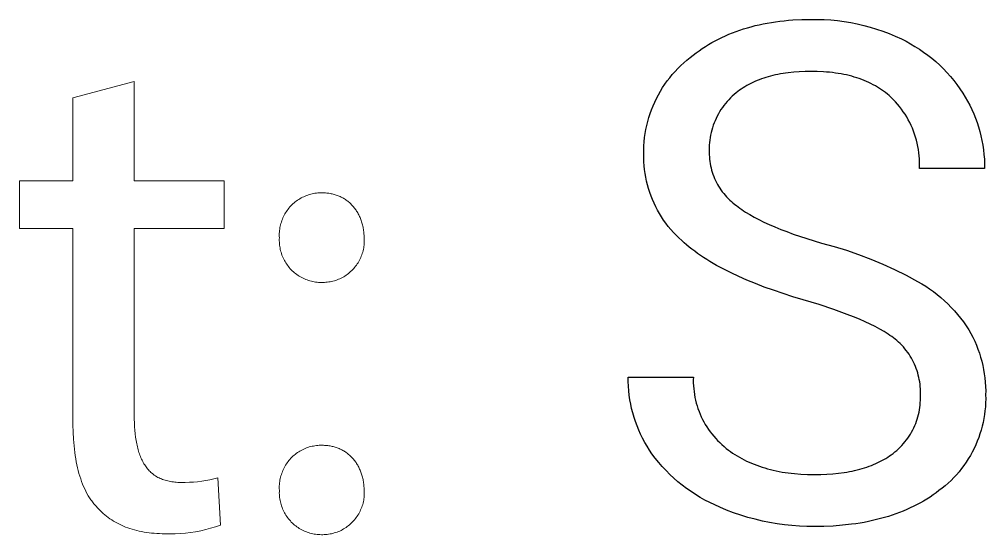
# Model space of a CAD drawing. Header units: millimetres. Extents: x -2542 to 6192, y -257 to 5845.
# Drawn here: x 3230.2 to 3348.5, y 126.8 to 189.9 of the extents above; entities that cross this region are included whole.
import ezdxf

# ---------------------------------------------------------------- set-up
doc = ezdxf.new("R2010")
doc.units = ezdxf.units.MM
doc.header["$MEASUREMENT"] = 0
doc.layers.add('Domyślny', color=7, linetype='Continuous', true_color=0x000000)

msp = doc.modelspace()

# ---------------------------------------------------------------- linework, layer by layer
at = {"layer": 'Domyślny'}
for p, q in [((3321.29, 189.35), (3321.79, 189.44)), ((3321.79, 189.44), (3322.3, 189.53)), ((3322.3, 189.53), (3322.81, 189.61)), ((3322.81, 189.61), (3323.33, 189.67)), ((3323.33, 189.67), (3323.86, 189.73)), ((3323.86, 189.73), (3324.39, 189.78)), ((3324.39, 189.78), (3324.93, 189.82)), ((3324.93, 189.82), (3326.03, 189.88)), ((3326.03, 189.88), (3327.15, 189.9)), ((3327.15, 189.9), (3327.97, 189.9)), ((3327.97, 189.9), (3328.78, 189.87)), ((3328.78, 189.87), (3329.6, 189.82)), ((3329.6, 189.82), (3330.41, 189.74)), ((3330.41, 189.74), (3331.22, 189.63)), ((3331.22, 189.63), (3332.02, 189.5)), ((3332.02, 189.5), (3332.82, 189.34)), ((3317.1, 188.07), (3317.54, 188.25)), ((3317.54, 188.25), (3317.99, 188.42)), ((3317.99, 188.42), (3318.44, 188.58)), ((3318.44, 188.58), (3318.9, 188.73)), ((3318.9, 188.73), (3319.36, 188.87)), ((3319.36, 188.87), (3319.84, 189)), ((3319.84, 189), (3320.32, 189.13)), ((3320.32, 189.13), (3320.8, 189.24)), ((3320.8, 189.24), (3321.29, 189.35)), ((3332.82, 189.34), (3333.62, 189.16)), ((3333.62, 189.16), (3334.41, 188.94)), ((3334.41, 188.94), (3335.19, 188.7)), ((3335.19, 188.7), (3335.96, 188.44)), ((3335.96, 188.44), (3336.72, 188.15)), ((3314.61, 186.82), (3315.01, 187.05)), ((3315.01, 187.05), (3315.41, 187.27)), ((3315.41, 187.27), (3315.83, 187.49)), ((3315.83, 187.49), (3316.25, 187.69)), ((3316.25, 187.69), (3316.67, 187.89)), ((3316.67, 187.89), (3317.1, 188.07)), ((3336.72, 188.15), (3337.47, 187.84)), ((3337.47, 187.84), (3338.22, 187.5)), ((3338.22, 187.5), (3338.79, 187.22)), ((3338.79, 187.22), (3339.34, 186.92)), ((3313.08, 185.79), (3313.45, 186.06)), ((3313.45, 186.06), (3313.83, 186.32)), ((3313.83, 186.32), (3314.22, 186.57)), ((3314.22, 186.57), (3314.61, 186.82)), ((3339.34, 186.92), (3339.89, 186.59)), ((3339.89, 186.59), (3340.43, 186.26)), ((3340.43, 186.26), (3340.95, 185.9)), ((3340.95, 185.9), (3341.46, 185.52)), ((3311.58, 184.59), (3311.96, 184.91)), ((3311.96, 184.91), (3312.36, 185.23)), ((3312.36, 185.23), (3312.72, 185.52)), ((3312.72, 185.52), (3313.08, 185.79)), ((3341.46, 185.52), (3341.96, 185.13)), ((3341.96, 185.13), (3342.45, 184.72)), ((3342.45, 184.72), (3342.92, 184.29)), ((3310.17, 183.15), (3310.51, 183.53)), ((3310.51, 183.53), (3310.85, 183.89)), ((3310.85, 183.89), (3311.21, 184.25)), ((3311.21, 184.25), (3311.58, 184.59)), ((3325.72, 183.49), (3325.04, 183.44)), ((3326.43, 183.52), (3325.72, 183.49)), ((3327.15, 183.53), (3326.43, 183.52)), ((3327.93, 183.52), (3327.15, 183.53)), ((3328.69, 183.48), (3327.93, 183.52)), ((3329.06, 183.45), (3328.69, 183.48)), ((3329.42, 183.42), (3329.06, 183.45)), ((3342.92, 184.29), (3343.37, 183.85)), ((3343.37, 183.85), (3343.81, 183.39)), ((3309.25, 181.96), (3309.55, 182.36)), ((3309.55, 182.36), (3309.85, 182.76)), ((3309.85, 182.76), (3310.17, 183.15)), ((3320.29, 182.29), (3320.04, 182.17)), ((3320.55, 182.4), (3320.29, 182.29)), ((3320.81, 182.5), (3320.55, 182.4)), ((3321.08, 182.61), (3320.81, 182.5)), ((3321.36, 182.7), (3321.08, 182.61)), ((3321.63, 182.79), (3321.36, 182.7)), ((3321.92, 182.87), (3321.63, 182.79)), ((3322.21, 182.95), (3321.92, 182.87)), ((3322.5, 183.03), (3322.21, 182.95)), ((3322.8, 183.1), (3322.5, 183.03)), ((3323.11, 183.16), (3322.8, 183.1)), ((3323.41, 183.22), (3323.11, 183.16)), ((3323.73, 183.28), (3323.41, 183.22)), ((3324.05, 183.32), (3323.73, 183.28)), ((3324.37, 183.37), (3324.05, 183.32)), ((3325.04, 183.44), (3324.37, 183.37)), ((3329.78, 183.38), (3329.42, 183.42)), ((3330.14, 183.33), (3329.78, 183.38)), ((3330.49, 183.28), (3330.14, 183.33)), ((3330.83, 183.22), (3330.49, 183.28)), ((3331.16, 183.16), (3330.83, 183.22)), ((3331.5, 183.09), (3331.16, 183.16)), ((3331.82, 183.01), (3331.5, 183.09)), ((3332.14, 182.93), (3331.82, 183.01)), ((3332.46, 182.84), (3332.14, 182.93)), ((3332.77, 182.74), (3332.46, 182.84)), ((3333.07, 182.64), (3332.77, 182.74)), ((3333.37, 182.53), (3333.07, 182.64)), ((3333.66, 182.41), (3333.37, 182.53)), ((3333.95, 182.29), (3333.66, 182.41)), ((3334.23, 182.17), (3333.95, 182.29)), ((3343.81, 183.39), (3344.23, 182.91)), ((3344.23, 182.91), (3344.64, 182.42)), ((3344.64, 182.42), (3345.02, 181.92)), ((3308.46, 180.67), (3308.71, 181.11)), ((3308.71, 181.11), (3308.98, 181.54)), ((3308.98, 181.54), (3309.25, 181.96)), ((3318.4, 181.22), (3318.19, 181.06)), ((3318.62, 181.37), (3318.4, 181.22)), ((3318.84, 181.52), (3318.62, 181.37)), ((3319.07, 181.66), (3318.84, 181.52)), ((3319.31, 181.8), (3319.07, 181.66)), ((3319.55, 181.93), (3319.31, 181.8)), ((3319.79, 182.05), (3319.55, 181.93)), ((3320.04, 182.17), (3319.79, 182.05)), ((3334.5, 182.03), (3334.23, 182.17)), ((3334.77, 181.89), (3334.5, 182.03)), ((3335.04, 181.75), (3334.77, 181.89)), ((3335.3, 181.6), (3335.04, 181.75)), ((3335.55, 181.44), (3335.3, 181.6)), ((3335.8, 181.28), (3335.55, 181.44)), ((3336.04, 181.1), (3335.8, 181.28)), ((3336.28, 180.93), (3336.04, 181.1)), ((3345.02, 181.92), (3345.4, 181.41)), ((3345.4, 181.41), (3345.75, 180.88)), ((3308.01, 179.77), (3308.23, 180.22)), ((3308.23, 180.22), (3308.46, 180.67)), ((3317.08, 180.07), (3316.87, 179.84)), ((3317.29, 180.29), (3317.08, 180.07)), ((3317.52, 180.5), (3317.29, 180.29)), ((3317.75, 180.71), (3317.52, 180.5)), ((3317.98, 180.9), (3317.75, 180.71)), ((3318.19, 181.06), (3317.98, 180.9)), ((3336.51, 180.75), (3336.28, 180.93)), ((3336.73, 180.56), (3336.51, 180.75)), ((3336.95, 180.36), (3336.73, 180.56)), ((3337.23, 180.09), (3336.95, 180.36)), ((3337.5, 179.81), (3337.23, 180.09)), ((3345.75, 180.88), (3346.05, 180.39)), ((3346.05, 180.39), (3346.33, 179.89)), ((3346.33, 179.89), (3346.6, 179.39)), ((3307.45, 178.37), (3307.62, 178.84)), ((3307.62, 178.84), (3307.81, 179.31)), ((3307.81, 179.31), (3308.01, 179.77)), ((3316.13, 178.86), (3315.96, 178.6)), ((3316.3, 179.11), (3316.13, 178.86)), ((3316.48, 179.36), (3316.3, 179.11)), ((3316.67, 179.6), (3316.48, 179.36)), ((3316.87, 179.84), (3316.67, 179.6)), ((3337.75, 179.52), (3337.5, 179.81)), ((3338, 179.22), (3337.75, 179.52)), ((3338.24, 178.92), (3338, 179.22)), ((3338.46, 178.6), (3338.24, 178.92)), ((3346.6, 179.39), (3346.85, 178.87)), ((3346.85, 178.87), (3347.08, 178.35)), ((3307.16, 177.41), (3307.3, 177.89)), ((3307.3, 177.89), (3307.45, 178.37)), ((3315.53, 177.78), (3315.4, 177.5)), ((3315.66, 178.06), (3315.53, 177.78)), ((3315.81, 178.33), (3315.66, 178.06)), ((3315.96, 178.6), (3315.81, 178.33)), ((3338.68, 178.28), (3338.46, 178.6)), ((3338.88, 177.95), (3338.68, 178.28)), ((3339.07, 177.61), (3338.88, 177.95)), ((3339.25, 177.27), (3339.07, 177.61)), ((3347.08, 178.35), (3347.29, 177.82)), ((3347.29, 177.82), (3347.49, 177.28)), ((3306.85, 175.93), (3306.93, 176.43)), ((3306.93, 176.43), (3307.04, 176.92)), ((3307.04, 176.92), (3307.16, 177.41)), ((3314.99, 176.34), (3314.92, 176.04)), ((3315.08, 176.64), (3314.99, 176.34)), ((3315.18, 176.93), (3315.08, 176.64)), ((3315.28, 177.22), (3315.18, 176.93)), ((3315.4, 177.5), (3315.28, 177.22)), ((3339.42, 176.92), (3339.25, 177.27)), ((3339.57, 176.57), (3339.42, 176.92)), ((3339.72, 176.21), (3339.57, 176.57)), ((3347.49, 177.28), (3347.67, 176.73)), ((3347.67, 176.73), (3347.83, 176.18)), ((3306.72, 174.93), (3306.78, 175.43)), ((3306.78, 175.43), (3306.85, 175.93)), ((3314.8, 175.44), (3314.75, 175.13)), ((3314.85, 175.74), (3314.8, 175.44)), ((3314.92, 176.04), (3314.85, 175.74)), ((3339.85, 175.84), (3339.72, 176.21)), ((3339.97, 175.48), (3339.85, 175.84)), ((3340.07, 175.1), (3339.97, 175.48)), ((3347.83, 176.18), (3347.97, 175.63)), ((3347.97, 175.63), (3348.09, 175.07)), ((3306.67, 173.93), (3306.69, 174.43)), ((3306.69, 174.43), (3306.72, 174.93)), ((3314.69, 174.21), (3314.68, 173.91)), ((3314.7, 174.52), (3314.69, 174.21)), ((3314.72, 174.83), (3314.7, 174.52)), ((3314.75, 175.13), (3314.72, 174.83)), ((3340.16, 174.73), (3340.07, 175.1)), ((3340.24, 174.35), (3340.16, 174.73)), ((3340.31, 173.97), (3340.24, 174.35)), ((3348.09, 175.07), (3348.19, 174.5)), ((3348.19, 174.5), (3348.28, 173.94)), ((3306.67, 173.42), (3306.67, 173.93)), ((3306.67, 172.95), (3306.67, 173.42)), ((3306.68, 172.47), (3306.67, 172.95)), ((3314.68, 173.91), (3314.69, 173.6)), ((3314.69, 173.6), (3314.7, 173.33)), ((3314.7, 173.33), (3314.71, 173.06)), ((3314.71, 173.06), (3314.73, 172.79)), ((3340.36, 173.58), (3340.31, 173.97)), ((3340.4, 173.2), (3340.36, 173.58)), ((3340.43, 172.81), (3340.4, 173.2)), ((3340.44, 172.43), (3340.43, 172.81)), ((3348.28, 173.94), (3348.34, 173.37)), ((3348.34, 173.37), (3348.39, 172.8)), ((3348.39, 172.8), (3348.41, 172.23)), ((3306.72, 171.99), (3306.68, 172.47)), ((3306.77, 171.52), (3306.72, 171.99)), ((3314.73, 172.79), (3314.76, 172.52)), ((3314.76, 172.52), (3314.81, 172.25)), ((3314.81, 172.25), (3314.85, 171.98)), ((3314.85, 171.98), (3314.91, 171.72)), ((3314.91, 171.72), (3314.98, 171.46)), ((3340.43, 171.65), (3340.44, 172.04)), ((3348.42, 171.65), (3340.43, 171.65)), ((3340.44, 172.04), (3340.44, 172.43)), ((3348.41, 172.23), (3348.42, 171.65)), ((3306.83, 171.04), (3306.77, 171.52)), ((3306.91, 170.57), (3306.83, 171.04)), ((3307.01, 170.11), (3306.91, 170.57)), ((3314.98, 171.46), (3315.06, 171.2)), ((3315.06, 171.2), (3315.14, 170.94)), ((3315.14, 170.94), (3315.24, 170.68)), ((3315.24, 170.68), (3315.34, 170.43)), ((3315.34, 170.43), (3315.45, 170.19)), ((3307.13, 169.64), (3307.01, 170.11)), ((3307.26, 169.18), (3307.13, 169.64)), ((3315.45, 170.19), (3315.57, 169.94)), ((3315.57, 169.94), (3315.7, 169.7)), ((3315.7, 169.7), (3315.84, 169.47)), ((3315.84, 169.47), (3315.98, 169.24)), ((3315.98, 169.24), (3316.13, 169.02)), ((3307.4, 168.73), (3307.26, 169.18)), ((3307.56, 168.28), (3307.4, 168.73)), ((3307.74, 167.84), (3307.56, 168.28)), ((3316.13, 169.02), (3316.29, 168.8)), ((3316.29, 168.8), (3316.46, 168.58)), ((3316.46, 168.58), (3316.63, 168.38)), ((3316.63, 168.38), (3316.81, 168.17)), ((3316.81, 168.17), (3317, 167.98)), ((3307.93, 167.4), (3307.74, 167.84)), ((3308.14, 166.97), (3307.93, 167.4)), ((3308.36, 166.54), (3308.14, 166.97)), ((3317, 167.98), (3317.2, 167.79)), ((3317.2, 167.79), (3317.4, 167.61)), ((3317.4, 167.61), (3317.6, 167.43)), ((3317.6, 167.43), (3317.82, 167.26)), ((3317.82, 167.26), (3318.02, 167.1)), ((3318.02, 167.1), (3318.23, 166.94)), ((3318.23, 166.94), (3318.44, 166.78)), ((3308.6, 166.13), (3308.36, 166.54)), ((3308.85, 165.72), (3308.6, 166.13)), ((3309.11, 165.32), (3308.85, 165.72)), ((3318.44, 166.78), (3318.67, 166.62)), ((3318.67, 166.62), (3318.9, 166.47)), ((3318.9, 166.47), (3319.14, 166.31)), ((3319.14, 166.31), (3319.65, 166)), ((3319.65, 166), (3320.2, 165.69)), ((3320.2, 165.69), (3320.78, 165.39)), ((3309.39, 164.94), (3309.11, 165.32)), ((3309.68, 164.56), (3309.39, 164.94)), ((3309.98, 164.19), (3309.68, 164.56)), ((3320.78, 165.39), (3321.39, 165.09)), ((3321.39, 165.09), (3322.04, 164.79)), ((3322.04, 164.79), (3322.72, 164.49)), ((3310.3, 163.83), (3309.98, 164.19)), ((3310.63, 163.48), (3310.3, 163.83)), ((3310.97, 163.15), (3310.63, 163.48)), ((3322.72, 164.49), (3323.44, 164.2)), ((3323.44, 164.2), (3324.19, 163.92)), ((3324.19, 163.92), (3324.97, 163.63)), ((3324.97, 163.63), (3326.64, 163.07)), ((3311.32, 162.83), (3310.97, 163.15)), ((3311.62, 162.56), (3311.32, 162.83)), ((3311.92, 162.29), (3311.62, 162.56)), ((3312.24, 162.03), (3311.92, 162.29)), ((3326.64, 163.07), (3328.45, 162.53)), ((3328.45, 162.53), (3329.98, 162.11)), ((3312.57, 161.77), (3312.24, 162.03)), ((3312.91, 161.52), (3312.57, 161.77)), ((3313.26, 161.26), (3312.91, 161.52)), ((3313.62, 161.01), (3313.26, 161.26)), ((3314, 160.76), (3313.62, 161.01)), ((3329.98, 162.11), (3331.49, 161.64)), ((3331.49, 161.64), (3332.99, 161.12)), ((3332.99, 161.12), (3334.47, 160.56)), ((3314.38, 160.52), (3314, 160.76)), ((3314.77, 160.27), (3314.38, 160.52)), ((3315.59, 159.79), (3314.77, 160.27)), ((3316.46, 159.33), (3315.59, 159.79)), ((3334.47, 160.56), (3335.94, 159.95)), ((3335.94, 159.95), (3337.38, 159.29)), ((3317.37, 158.87), (3316.46, 159.33)), ((3318.32, 158.42), (3317.37, 158.87)), ((3337.38, 159.29), (3338.8, 158.59)), ((3319.31, 157.98), (3318.32, 158.42)), ((3320.35, 157.56), (3319.31, 157.98)), ((3321.43, 157.14), (3320.35, 157.56)), ((3338.8, 158.59), (3340.2, 157.84)), ((3340.2, 157.84), (3340.71, 157.55)), ((3340.71, 157.55), (3341.2, 157.24)), ((3322.56, 156.74), (3321.43, 157.14)), ((3323.73, 156.34), (3322.56, 156.74)), ((3324.94, 155.96), (3323.73, 156.34)), ((3341.2, 157.24), (3341.68, 156.92)), ((3341.68, 156.92), (3342.15, 156.58)), ((3342.15, 156.58), (3342.61, 156.22)), ((3326.19, 155.58), (3324.94, 155.96)), ((3328.15, 154.99), (3326.19, 155.58)), ((3342.61, 156.22), (3343.06, 155.85)), ((3343.06, 155.85), (3343.5, 155.46)), ((3343.5, 155.46), (3343.92, 155.07)), ((3343.92, 155.07), (3344.33, 154.65)), ((3329.96, 154.4), (3328.15, 154.99)), ((3331.6, 153.8), (3329.96, 154.4)), ((3344.33, 154.65), (3344.73, 154.23)), ((3344.73, 154.23), (3345.11, 153.79)), ((3332.36, 153.5), (3331.6, 153.8)), ((3333.09, 153.2), (3332.36, 153.5)), ((3333.77, 152.9), (3333.09, 153.2)), ((3334.41, 152.6), (3333.77, 152.9)), ((3345.11, 153.79), (3345.48, 153.34)), ((3345.48, 153.34), (3345.83, 152.87)), ((3345.83, 152.87), (3346.17, 152.4)), ((3335.02, 152.3), (3334.41, 152.6)), ((3335.58, 151.99), (3335.02, 152.3)), ((3336.11, 151.69), (3335.58, 151.99)), ((3336.36, 151.54), (3336.11, 151.69)), ((3336.6, 151.39), (3336.36, 151.54)), ((3346.17, 152.4), (3346.49, 151.92)), ((3346.49, 151.92), (3346.75, 151.46)), ((3336.83, 151.23), (3336.6, 151.39)), ((3337.04, 151.08), (3336.83, 151.23)), ((3337.25, 150.93), (3337.04, 151.08)), ((3337.45, 150.78), (3337.25, 150.93)), ((3337.67, 150.6), (3337.45, 150.78)), ((3337.88, 150.41), (3337.67, 150.6)), ((3338.08, 150.22), (3337.88, 150.41)), ((3346.75, 151.46), (3346.99, 151)), ((3346.99, 151), (3347.21, 150.53)), ((3347.21, 150.53), (3347.42, 150.05)), ((3338.28, 150.01), (3338.08, 150.22)), ((3338.47, 149.81), (3338.28, 150.01)), ((3338.65, 149.59), (3338.47, 149.81)), ((3338.83, 149.37), (3338.65, 149.59)), ((3339, 149.15), (3338.83, 149.37)), ((3339.16, 148.92), (3339, 149.15)), ((3347.42, 150.05), (3347.6, 149.56)), ((3347.6, 149.56), (3347.78, 149.07)), ((3339.31, 148.68), (3339.16, 148.92)), ((3339.46, 148.44), (3339.31, 148.68)), ((3339.59, 148.2), (3339.46, 148.44)), ((3339.72, 147.95), (3339.59, 148.2)), ((3339.84, 147.69), (3339.72, 147.95)), ((3347.78, 149.07), (3347.93, 148.57)), ((3347.93, 148.57), (3348.07, 148.07)), ((3348.07, 148.07), (3348.19, 147.56)), ((3339.95, 147.43), (3339.84, 147.69)), ((3340.05, 147.17), (3339.95, 147.43)), ((3340.14, 146.9), (3340.05, 147.17)), ((3340.23, 146.64), (3340.14, 146.9)), ((3348.19, 147.56), (3348.3, 147.05)), ((3348.3, 147.05), (3348.38, 146.54)), ((3304.77, 145.57), (3304.77, 146.12)), ((3304.77, 146.12), (3312.75, 146.12)), ((3312.75, 146.12), (3312.74, 145.77)), ((3312.74, 145.77), (3312.74, 145.41)), ((3340.3, 146.37), (3340.23, 146.64)), ((3340.37, 146.09), (3340.3, 146.37)), ((3340.42, 145.82), (3340.37, 146.09)), ((3340.47, 145.54), (3340.42, 145.82)), ((3348.38, 146.54), (3348.45, 146.02)), ((3348.45, 146.02), (3348.5, 145.5)), ((3304.79, 145.01), (3304.77, 145.57)), ((3304.83, 144.46), (3304.79, 145.01)), ((3304.89, 143.91), (3304.83, 144.46)), ((3312.74, 145.41), (3312.76, 145.05)), ((3312.76, 145.05), (3312.79, 144.7)), ((3312.79, 144.7), (3312.83, 144.34)), ((3340.51, 145.26), (3340.47, 145.54)), ((3340.54, 144.98), (3340.51, 145.26)), ((3340.56, 144.7), (3340.54, 144.98)), ((3340.56, 144.42), (3340.56, 144.7)), ((3340.56, 144.14), (3340.56, 144.42)), ((3348.5, 145.5), (3348.53, 144.98)), ((3348.53, 144.98), (3348.55, 144.46)), ((3348.55, 144.46), (3348.54, 143.94)), ((3304.97, 143.36), (3304.89, 143.91)), ((3305.07, 142.81), (3304.97, 143.36)), ((3312.83, 144.34), (3312.88, 143.99)), ((3312.88, 143.99), (3312.94, 143.64)), ((3312.94, 143.64), (3313.02, 143.29)), ((3313.02, 143.29), (3313.11, 142.95)), ((3340.54, 142.99), (3340.56, 143.28)), ((3340.55, 143.86), (3340.56, 144.14)), ((3340.56, 143.57), (3340.55, 143.86)), ((3340.56, 143.28), (3340.56, 143.57)), ((3348.54, 143.94), (3348.55, 143.46)), ((3348.55, 143.46), (3348.54, 142.97)), ((3305.19, 142.27), (3305.07, 142.81)), ((3305.33, 141.73), (3305.19, 142.27)), ((3313.11, 142.95), (3313.2, 142.6)), ((3313.2, 142.6), (3313.31, 142.27)), ((3313.31, 142.27), (3313.44, 141.93)), ((3340.39, 141.84), (3340.44, 142.12)), ((3340.44, 142.12), (3340.48, 142.41)), ((3340.48, 142.41), (3340.52, 142.7)), ((3340.52, 142.7), (3340.54, 142.99)), ((3348.51, 142.49), (3348.46, 142.01)), ((3348.54, 142.97), (3348.51, 142.49)), ((3305.48, 141.19), (3305.33, 141.73)), ((3305.65, 140.67), (3305.48, 141.19)), ((3313.44, 141.93), (3313.57, 141.6)), ((3313.57, 141.6), (3313.71, 141.27)), ((3313.71, 141.27), (3313.87, 140.95)), ((3313.87, 140.95), (3314.03, 140.64)), ((3340.08, 140.72), (3340.17, 140.99)), ((3340.17, 140.99), (3340.25, 141.27)), ((3340.25, 141.27), (3340.32, 141.55)), ((3340.32, 141.55), (3340.39, 141.84)), ((3348.33, 141.05), (3348.23, 140.58)), ((3348.4, 141.53), (3348.33, 141.05)), ((3348.46, 142.01), (3348.4, 141.53)), ((3305.85, 140.15), (3305.65, 140.67)), ((3306.06, 139.63), (3305.85, 140.15)), ((3314.03, 140.64), (3314.21, 140.33)), ((3314.21, 140.33), (3314.4, 140.03)), ((3314.4, 140.03), (3314.59, 139.73)), ((3314.59, 139.73), (3314.8, 139.44)), ((3339.48, 139.4), (3339.62, 139.65)), ((3339.62, 139.65), (3339.74, 139.91)), ((3339.74, 139.91), (3339.86, 140.18)), ((3339.86, 140.18), (3339.98, 140.45)), ((3339.98, 140.45), (3340.08, 140.72)), ((3348.12, 140.11), (3348, 139.64)), ((3348.23, 140.58), (3348.12, 140.11)), ((3306.28, 139.13), (3306.06, 139.63)), ((3306.53, 138.63), (3306.28, 139.13)), ((3306.79, 138.14), (3306.53, 138.63)), ((3314.8, 139.44), (3315.02, 139.16)), ((3315.02, 139.16), (3315.24, 138.88)), ((3315.24, 138.88), (3315.48, 138.61)), ((3315.48, 138.61), (3315.72, 138.35)), ((3338.84, 138.43), (3339.01, 138.66)), ((3339.01, 138.66), (3339.18, 138.9)), ((3339.18, 138.9), (3339.33, 139.15)), ((3339.33, 139.15), (3339.48, 139.4)), ((3347.69, 138.72), (3347.52, 138.27)), ((3347.85, 139.18), (3347.69, 138.72)), ((3348, 139.64), (3347.85, 139.18)), ((3307.07, 137.66), (3306.79, 138.14)), ((3307.37, 137.19), (3307.07, 137.66)), ((3315.72, 138.35), (3315.98, 138.1)), ((3315.98, 138.1), (3316.24, 137.86)), ((3316.24, 137.86), (3316.51, 137.63)), ((3316.51, 137.63), (3316.78, 137.4)), ((3316.78, 137.4), (3317.04, 137.2)), ((3337.65, 137.16), (3337.87, 137.35)), ((3337.87, 137.35), (3338.08, 137.55)), ((3338.08, 137.55), (3338.28, 137.76)), ((3338.28, 137.76), (3338.48, 137.98)), ((3338.48, 137.98), (3338.66, 138.2)), ((3338.66, 138.2), (3338.84, 138.43)), ((3347.13, 137.38), (3346.91, 136.95)), ((3347.33, 137.82), (3347.13, 137.38)), ((3347.52, 138.27), (3347.33, 137.82)), ((3307.68, 136.73), (3307.37, 137.19)), ((3308.08, 136.2), (3307.68, 136.73)), ((3308.51, 135.68), (3308.08, 136.2)), ((3317.04, 137.2), (3317.3, 137.01)), ((3317.3, 137.01), (3317.56, 136.83)), ((3317.56, 136.83), (3317.83, 136.65)), ((3317.83, 136.65), (3318.11, 136.48)), ((3318.11, 136.48), (3318.39, 136.31)), ((3318.39, 136.31), (3318.68, 136.15)), ((3318.68, 136.15), (3318.97, 136)), ((3336.08, 136.04), (3336.32, 136.18)), ((3336.32, 136.18), (3336.55, 136.33)), ((3336.55, 136.33), (3336.77, 136.48)), ((3336.77, 136.48), (3336.99, 136.63)), ((3336.99, 136.63), (3337.2, 136.79)), ((3337.2, 136.79), (3337.43, 136.97)), ((3337.43, 136.97), (3337.65, 137.16)), ((3346.42, 136.11), (3346.16, 135.71)), ((3346.67, 136.53), (3346.42, 136.11)), ((3346.91, 136.95), (3346.67, 136.53)), ((3308.94, 135.17), (3308.51, 135.68)), ((3309.4, 134.69), (3308.94, 135.17)), ((3318.97, 136), (3319.27, 135.85)), ((3319.27, 135.85), (3319.57, 135.71)), ((3319.57, 135.71), (3319.88, 135.58)), ((3319.88, 135.58), (3320.19, 135.45)), ((3320.19, 135.45), (3320.51, 135.33)), ((3320.51, 135.33), (3320.83, 135.21)), ((3320.83, 135.21), (3321.16, 135.1)), ((3321.16, 135.1), (3321.49, 135)), ((3321.49, 135), (3321.83, 134.9)), ((3333.12, 134.85), (3333.42, 134.93)), ((3333.42, 134.93), (3333.71, 135.02)), ((3333.71, 135.02), (3334, 135.11)), ((3334, 135.11), (3334.28, 135.21)), ((3334.28, 135.21), (3334.55, 135.32)), ((3334.55, 135.32), (3334.82, 135.42)), ((3334.82, 135.42), (3335.09, 135.54)), ((3335.09, 135.54), (3335.34, 135.66)), ((3335.34, 135.66), (3335.6, 135.78)), ((3335.6, 135.78), (3335.84, 135.91)), ((3335.84, 135.91), (3336.08, 136.04)), ((3345.6, 134.92), (3345.29, 134.55)), ((3345.89, 135.31), (3345.6, 134.92)), ((3346.16, 135.71), (3345.89, 135.31)), ((3309.87, 134.21), (3309.4, 134.69)), ((3310.36, 133.76), (3309.87, 134.21)), ((3310.86, 133.32), (3310.36, 133.76)), ((3321.83, 134.9), (3322.18, 134.81)), ((3322.18, 134.81), (3322.53, 134.73)), ((3322.53, 134.73), (3322.88, 134.65)), ((3322.88, 134.65), (3323.24, 134.58)), ((3323.24, 134.58), (3323.61, 134.51)), ((3323.61, 134.51), (3323.98, 134.45)), ((3323.98, 134.45), (3324.36, 134.4)), ((3324.36, 134.4), (3324.74, 134.35)), ((3324.74, 134.35), (3325.13, 134.31)), ((3325.13, 134.31), (3325.92, 134.25)), ((3325.92, 134.25), (3326.73, 134.21)), ((3326.73, 134.21), (3327.56, 134.2)), ((3327.56, 134.2), (3328.34, 134.21)), ((3328.34, 134.21), (3329.09, 134.24)), ((3329.09, 134.24), (3329.82, 134.29)), ((3329.82, 134.29), (3330.52, 134.36)), ((3330.52, 134.36), (3331.21, 134.45)), ((3331.21, 134.45), (3331.54, 134.51)), ((3331.54, 134.51), (3331.87, 134.56)), ((3331.87, 134.56), (3332.19, 134.63)), ((3332.19, 134.63), (3332.5, 134.7)), ((3332.5, 134.7), (3332.81, 134.77)), ((3332.81, 134.77), (3333.12, 134.85)), ((3344.65, 133.83), (3344.31, 133.48)), ((3344.98, 134.18), (3344.65, 133.83)), ((3345.29, 134.55), (3344.98, 134.18)), ((3311.38, 132.9), (3310.86, 133.32)), ((3311.91, 132.49), (3311.38, 132.9)), ((3343.59, 132.83), (3343.22, 132.53)), ((3343.95, 133.15), (3343.59, 132.83)), ((3344.31, 133.48), (3343.95, 133.15)), ((3312.46, 132.11), (3311.91, 132.49)), ((3313.02, 131.74), (3312.46, 132.11)), ((3313.59, 131.4), (3313.02, 131.74)), ((3314.17, 131.07), (3313.59, 131.4)), ((3341.73, 131.45), (3341.34, 131.2)), ((3342.1, 131.7), (3341.73, 131.45)), ((3342.47, 131.96), (3342.1, 131.7)), ((3342.83, 132.23), (3342.47, 131.96)), ((3343.22, 132.53), (3342.83, 132.23)), ((3314.76, 130.76), (3314.17, 131.07)), ((3315.36, 130.48), (3314.76, 130.76)), ((3315.98, 130.21), (3315.36, 130.48)), ((3316.82, 129.86), (3315.98, 130.21)), ((3339.74, 130.31), (3339.32, 130.11)), ((3340.15, 130.52), (3339.74, 130.31)), ((3340.56, 130.74), (3340.15, 130.52)), ((3340.95, 130.96), (3340.56, 130.74)), ((3341.34, 131.2), (3340.95, 130.96)), ((3317.68, 129.53), (3316.82, 129.86)), ((3318.55, 129.23), (3317.68, 129.53)), ((3319.42, 128.96), (3318.55, 129.23)), ((3336.63, 129.07), (3336.16, 128.93)), ((3337.1, 129.23), (3336.63, 129.07)), ((3337.56, 129.38), (3337.1, 129.23)), ((3338.01, 129.55), (3337.56, 129.38)), ((3338.45, 129.73), (3338.01, 129.55)), ((3338.89, 129.91), (3338.45, 129.73)), ((3339.32, 130.11), (3338.89, 129.91)), ((3320.3, 128.72), (3319.42, 128.96)), ((3321.2, 128.51), (3320.3, 128.72)), ((3322.09, 128.32), (3321.2, 128.51)), ((3323, 128.17), (3322.09, 128.32)), ((3323.9, 128.04), (3323, 128.17)), ((3324.82, 127.95), (3323.9, 128.04)), ((3325.73, 127.88), (3324.82, 127.95)), ((3326.65, 127.84), (3325.73, 127.88)), ((3327.56, 127.83), (3326.65, 127.84)), ((3328.74, 127.85), (3327.56, 127.83)), ((3329.89, 127.9), (3328.74, 127.85)), ((3331.01, 127.99), (3329.89, 127.9)), ((3332.1, 128.11), (3331.01, 127.99)), ((3332.63, 128.18), (3332.1, 128.11)), ((3333.16, 128.26), (3332.63, 128.18)), ((3333.68, 128.35), (3333.16, 128.26)), ((3334.19, 128.45), (3333.68, 128.35)), ((3334.69, 128.56), (3334.19, 128.45)), ((3335.19, 128.68), (3334.69, 128.56)), ((3335.68, 128.8), (3335.19, 128.68)), ((3336.16, 128.93), (3335.68, 128.8))]:
    msp.add_line(p, q, dxfattribs=at)
at = {"layer": 'Domyślny', "color": 18, "lineweight": 15, "true_color": 0x000000}
for p, q in [((3236.74, 180.29), (3244.27, 182.3)), ((3244.27, 182.3), (3244.27, 170.14)), ((3236.74, 170.14), (3236.74, 180.29)), ((3230.2, 164.3), (3230.2, 170.14)), ((3230.2, 170.14), (3236.74, 170.14)), ((3244.27, 170.14), (3255.3, 170.14)), ((3255.3, 170.14), (3255.3, 164.3)), ((3264.72, 168.04), (3264.88, 168.12)), ((3264.88, 168.12), (3265.04, 168.2)), ((3265.04, 168.2), (3265.21, 168.27)), ((3265.21, 168.27), (3265.37, 168.34)), ((3265.37, 168.34), (3265.54, 168.4)), ((3265.54, 168.4), (3265.71, 168.45)), ((3265.71, 168.45), (3265.88, 168.5)), ((3265.88, 168.5), (3266.05, 168.54)), ((3266.05, 168.54), (3266.23, 168.58)), ((3266.23, 168.58), (3266.4, 168.61)), ((3266.4, 168.61), (3266.58, 168.63)), ((3266.58, 168.63), (3266.75, 168.65)), ((3266.75, 168.65), (3266.93, 168.66)), ((3266.93, 168.66), (3267.11, 168.67)), ((3267.11, 168.67), (3267.29, 168.67)), ((3267.29, 168.67), (3267.43, 168.67)), ((3267.43, 168.67), (3267.57, 168.66)), ((3267.57, 168.66), (3267.71, 168.65)), ((3267.71, 168.65), (3267.85, 168.64)), ((3267.85, 168.64), (3267.98, 168.63)), ((3267.98, 168.63), (3268.12, 168.61)), ((3268.12, 168.61), (3268.25, 168.59)), ((3268.25, 168.59), (3268.38, 168.56)), ((3268.38, 168.56), (3268.51, 168.54)), ((3268.51, 168.54), (3268.64, 168.51)), ((3268.64, 168.51), (3268.77, 168.47)), ((3268.77, 168.47), (3268.89, 168.44)), ((3268.89, 168.44), (3269.01, 168.4)), ((3269.01, 168.4), (3269.13, 168.36)), ((3269.13, 168.36), (3269.25, 168.31)), ((3269.25, 168.31), (3269.37, 168.26)), ((3269.37, 168.26), (3269.48, 168.21)), ((3269.48, 168.21), (3269.6, 168.16)), ((3269.6, 168.16), (3269.71, 168.1)), ((3269.71, 168.1), (3269.82, 168.04)), ((3263.22, 166.81), (3263.34, 166.94)), ((3263.34, 166.94), (3263.46, 167.07)), ((3263.46, 167.07), (3263.58, 167.2)), ((3263.58, 167.2), (3263.71, 167.32)), ((3263.71, 167.32), (3263.85, 167.44)), ((3263.85, 167.44), (3263.98, 167.55)), ((3263.98, 167.55), (3264.12, 167.66)), ((3264.12, 167.66), (3264.27, 167.76)), ((3264.27, 167.76), (3264.42, 167.86)), ((3264.42, 167.86), (3264.57, 167.95)), ((3264.57, 167.95), (3264.72, 168.04)), ((3269.82, 168.04), (3269.92, 167.98)), ((3269.92, 167.98), (3270.03, 167.92)), ((3270.03, 167.92), (3270.13, 167.85)), ((3270.13, 167.85), (3270.24, 167.78)), ((3270.24, 167.78), (3270.34, 167.71)), ((3270.34, 167.71), (3270.43, 167.63)), ((3270.43, 167.63), (3270.53, 167.55)), ((3270.53, 167.55), (3270.62, 167.47)), ((3270.62, 167.47), (3270.71, 167.39)), ((3270.71, 167.39), (3270.8, 167.31)), ((3270.8, 167.31), (3270.89, 167.22)), ((3270.89, 167.22), (3270.97, 167.13)), ((3270.97, 167.13), (3271.06, 167.04)), ((3271.06, 167.04), (3271.14, 166.94)), ((3271.14, 166.94), (3271.22, 166.85)), ((3262.48, 165.6), (3262.55, 165.76)), ((3262.55, 165.76), (3262.63, 165.92)), ((3262.63, 165.92), (3262.72, 166.08)), ((3262.72, 166.08), (3262.81, 166.23)), ((3262.81, 166.23), (3262.9, 166.38)), ((3262.9, 166.38), (3263.01, 166.52)), ((3263.01, 166.52), (3263.11, 166.67)), ((3263.11, 166.67), (3263.22, 166.81)), ((3271.22, 166.85), (3271.29, 166.75)), ((3271.29, 166.75), (3271.37, 166.65)), ((3271.37, 166.65), (3271.44, 166.54)), ((3271.44, 166.54), (3271.51, 166.44)), ((3271.51, 166.44), (3271.57, 166.33)), ((3271.57, 166.33), (3271.64, 166.22)), ((3271.64, 166.22), (3271.7, 166.11)), ((3271.7, 166.11), (3271.76, 165.99)), ((3271.76, 165.99), (3271.82, 165.88)), ((3271.82, 165.88), (3271.87, 165.76)), ((3271.87, 165.76), (3271.93, 165.64)), ((3262.12, 164.41), (3262.15, 164.59)), ((3262.15, 164.59), (3262.19, 164.76)), ((3262.19, 164.76), (3262.24, 164.93)), ((3262.24, 164.93), (3262.29, 165.1)), ((3262.29, 165.1), (3262.34, 165.27)), ((3262.34, 165.27), (3262.41, 165.44)), ((3262.41, 165.44), (3262.48, 165.6)), ((3271.93, 165.64), (3271.98, 165.52)), ((3271.98, 165.52), (3272.02, 165.39)), ((3272.02, 165.39), (3272.07, 165.27)), ((3272.07, 165.27), (3272.11, 165.14)), ((3272.11, 165.14), (3272.15, 165.01)), ((3272.15, 165.01), (3272.19, 164.88)), ((3272.19, 164.88), (3272.22, 164.74)), ((3272.22, 164.74), (3272.26, 164.61)), ((3272.26, 164.61), (3272.29, 164.47)), ((3236.74, 164.3), (3230.2, 164.3)), ((3236.74, 141.2), (3236.74, 164.3)), ((3255.3, 164.3), (3244.27, 164.3)), ((3244.27, 164.3), (3244.27, 141.47)), ((3262.04, 163.7), (3262.05, 163.88)), ((3262.04, 163.53), (3262.04, 163.7)), ((3262.04, 163.35), (3262.04, 163.53)), ((3262.05, 163.17), (3262.04, 163.35)), ((3262.05, 163.88), (3262.07, 164.06)), ((3262.07, 164.06), (3262.09, 164.24)), ((3262.09, 164.24), (3262.12, 164.41)), ((3272.29, 164.47), (3272.31, 164.33)), ((3272.31, 164.33), (3272.34, 164.19)), ((3272.34, 164.19), (3272.36, 164.05)), ((3272.36, 164.05), (3272.38, 163.91)), ((3272.38, 163.91), (3272.4, 163.76)), ((3272.4, 163.76), (3272.41, 163.62)), ((3272.41, 163.62), (3272.42, 163.47)), ((3272.42, 163.47), (3272.43, 163.32)), ((3262.04, 162.99), (3262.05, 163.17)), ((3262.04, 162.81), (3262.04, 162.99)), ((3262.05, 162.63), (3262.04, 162.81)), ((3262.06, 162.45), (3262.05, 162.63)), ((3262.07, 162.28), (3262.06, 162.45)), ((3262.1, 162.1), (3262.07, 162.28)), ((3272.42, 162.28), (3272.4, 162.11)), ((3272.44, 162.46), (3272.42, 162.28)), ((3272.43, 163.32), (3272.44, 163.17)), ((3272.44, 163.17), (3272.44, 162.99)), ((3272.44, 162.99), (3272.45, 162.82)), ((3272.45, 162.82), (3272.44, 162.64)), ((3272.44, 162.64), (3272.44, 162.46)), ((3262.13, 161.92), (3262.1, 162.1)), ((3262.16, 161.75), (3262.13, 161.92)), ((3262.2, 161.57), (3262.16, 161.75)), ((3262.25, 161.4), (3262.2, 161.57)), ((3262.3, 161.23), (3262.25, 161.4)), ((3262.36, 161.06), (3262.3, 161.23)), ((3262.43, 160.89), (3262.36, 161.06)), ((3272.14, 161.08), (3272.08, 160.91)), ((3272.2, 161.24), (3272.14, 161.08)), ((3272.25, 161.41), (3272.2, 161.24)), ((3272.3, 161.59), (3272.25, 161.41)), ((3272.34, 161.76), (3272.3, 161.59)), ((3272.37, 161.93), (3272.34, 161.76)), ((3272.4, 162.11), (3272.37, 161.93)), ((3262.5, 160.73), (3262.43, 160.89)), ((3262.58, 160.57), (3262.5, 160.73)), ((3262.66, 160.41), (3262.58, 160.57)), ((3262.75, 160.25), (3262.66, 160.41)), ((3262.84, 160.1), (3262.75, 160.25)), ((3262.94, 159.95), (3262.84, 160.1)), ((3263.04, 159.8), (3262.94, 159.95)), ((3263.15, 159.66), (3263.04, 159.8)), ((3271.48, 159.82), (3271.37, 159.68)), ((3271.58, 159.97), (3271.48, 159.82)), ((3271.68, 160.12), (3271.58, 159.97)), ((3271.77, 160.27), (3271.68, 160.12)), ((3271.86, 160.43), (3271.77, 160.27)), ((3271.94, 160.59), (3271.86, 160.43)), ((3272.01, 160.75), (3271.94, 160.59)), ((3272.08, 160.91), (3272.01, 160.75)), ((3263.26, 159.52), (3263.15, 159.66)), ((3263.38, 159.39), (3263.26, 159.52)), ((3263.5, 159.26), (3263.38, 159.39)), ((3263.63, 159.13), (3263.5, 159.26)), ((3263.76, 159.01), (3263.63, 159.13)), ((3263.9, 158.89), (3263.76, 159.01)), ((3264.04, 158.78), (3263.9, 158.89)), ((3264.18, 158.67), (3264.04, 158.78)), ((3264.33, 158.57), (3264.18, 158.67)), ((3270.22, 158.59), (3270.07, 158.49)), ((3270.36, 158.69), (3270.22, 158.59)), ((3270.5, 158.8), (3270.36, 158.69)), ((3270.64, 158.91), (3270.5, 158.8)), ((3270.77, 159.03), (3270.64, 158.91)), ((3270.9, 159.15), (3270.77, 159.03)), ((3271.03, 159.28), (3270.9, 159.15)), ((3271.15, 159.41), (3271.03, 159.28)), ((3271.26, 159.54), (3271.15, 159.41)), ((3271.37, 159.68), (3271.26, 159.54)), ((3264.48, 158.47), (3264.33, 158.57)), ((3264.63, 158.38), (3264.48, 158.47)), ((3264.79, 158.3), (3264.63, 158.38)), ((3264.95, 158.22), (3264.79, 158.3)), ((3265.11, 158.14), (3264.95, 158.22)), ((3265.28, 158.07), (3265.11, 158.14)), ((3265.45, 158.01), (3265.28, 158.07)), ((3265.61, 157.95), (3265.45, 158.01)), ((3265.79, 157.9), (3265.61, 157.95)), ((3265.96, 157.85), (3265.79, 157.9)), ((3266.13, 157.81), (3265.96, 157.85)), ((3266.31, 157.78), (3266.13, 157.81)), ((3266.49, 157.75), (3266.31, 157.78)), ((3266.66, 157.73), (3266.49, 157.75)), ((3266.84, 157.71), (3266.66, 157.73)), ((3267.02, 157.71), (3266.84, 157.71)), ((3267.2, 157.7), (3267.02, 157.71)), ((3267.38, 157.7), (3267.2, 157.7)), ((3267.56, 157.71), (3267.38, 157.7)), ((3267.73, 157.72), (3267.56, 157.71)), ((3267.91, 157.73), (3267.73, 157.72)), ((3268.09, 157.76), (3267.91, 157.73)), ((3268.26, 157.79), (3268.09, 157.76)), ((3268.43, 157.82), (3268.26, 157.79)), ((3268.61, 157.86), (3268.43, 157.82)), ((3268.78, 157.91), (3268.61, 157.86)), ((3268.95, 157.96), (3268.78, 157.91)), ((3269.12, 158.02), (3268.95, 157.96)), ((3269.28, 158.09), (3269.12, 158.02)), ((3269.44, 158.16), (3269.28, 158.09)), ((3269.6, 158.23), (3269.44, 158.16)), ((3269.76, 158.31), (3269.6, 158.23)), ((3269.92, 158.4), (3269.76, 158.31)), ((3270.07, 158.49), (3269.92, 158.4)), ((3236.75, 140.29), (3236.74, 141.2)), ((3244.27, 141.47), (3244.28, 140.98)), ((3244.28, 140.98), (3244.29, 140.51)), ((3236.78, 139.4), (3236.75, 140.29)), ((3244.29, 140.51), (3244.31, 140.05)), ((3244.31, 140.05), (3244.35, 139.61)), ((3236.83, 138.53), (3236.78, 139.4)), ((3236.9, 137.7), (3236.83, 138.53)), ((3244.35, 139.61), (3244.39, 139.18)), ((3244.39, 139.18), (3244.44, 138.76)), ((3244.44, 138.76), (3244.5, 138.36)), ((3236.99, 136.9), (3236.9, 137.7)), ((3244.5, 138.36), (3244.57, 137.97)), ((3244.57, 137.97), (3244.61, 137.78)), ((3244.61, 137.78), (3244.65, 137.6)), ((3244.65, 137.6), (3244.7, 137.41)), ((3244.7, 137.41), (3244.75, 137.24)), ((3264.88, 137.24), (3265.04, 137.31)), ((3265.04, 137.31), (3265.21, 137.39)), ((3265.21, 137.39), (3265.37, 137.45)), ((3265.37, 137.45), (3265.54, 137.51)), ((3265.54, 137.51), (3265.71, 137.57)), ((3265.71, 137.57), (3265.88, 137.61)), ((3265.88, 137.61), (3266.05, 137.66)), ((3266.05, 137.66), (3266.23, 137.69)), ((3266.23, 137.69), (3266.4, 137.72)), ((3266.4, 137.72), (3266.58, 137.75)), ((3266.58, 137.75), (3266.75, 137.76)), ((3266.75, 137.76), (3266.93, 137.78)), ((3266.93, 137.78), (3267.11, 137.78)), ((3267.11, 137.78), (3267.29, 137.78)), ((3267.29, 137.78), (3267.43, 137.78)), ((3267.43, 137.78), (3267.57, 137.77)), ((3267.57, 137.77), (3267.71, 137.77)), ((3267.71, 137.77), (3267.85, 137.75)), ((3267.85, 137.75), (3267.98, 137.74)), ((3267.98, 137.74), (3268.12, 137.72)), ((3268.12, 137.72), (3268.25, 137.7)), ((3268.25, 137.7), (3268.38, 137.68)), ((3268.38, 137.68), (3268.51, 137.65)), ((3268.51, 137.65), (3268.64, 137.62)), ((3268.64, 137.62), (3268.77, 137.59)), ((3268.77, 137.59), (3268.89, 137.55)), ((3268.89, 137.55), (3269.01, 137.51)), ((3269.01, 137.51), (3269.13, 137.47)), ((3269.13, 137.47), (3269.25, 137.42)), ((3269.25, 137.42), (3269.37, 137.38)), ((3269.37, 137.38), (3269.48, 137.32)), ((3269.48, 137.32), (3269.6, 137.27)), ((3237.05, 136.51), (3236.99, 136.9)), ((3237.11, 136.13), (3237.05, 136.51)), ((3237.17, 135.75), (3237.11, 136.13)), ((3244.75, 137.24), (3244.8, 137.06)), ((3244.8, 137.06), (3244.85, 136.89)), ((3244.85, 136.89), (3244.91, 136.72)), ((3244.91, 136.72), (3244.97, 136.56)), ((3244.97, 136.56), (3245.03, 136.4)), ((3245.03, 136.4), (3245.09, 136.24)), ((3245.09, 136.24), (3245.16, 136.09)), ((3263.34, 136.05), (3263.46, 136.19)), ((3263.46, 136.19), (3263.58, 136.31)), ((3263.58, 136.31), (3263.71, 136.43)), ((3263.71, 136.43), (3263.85, 136.55)), ((3263.85, 136.55), (3263.98, 136.67)), ((3263.98, 136.67), (3264.12, 136.77)), ((3264.12, 136.77), (3264.27, 136.88)), ((3264.27, 136.88), (3264.42, 136.97)), ((3264.42, 136.97), (3264.57, 137.07)), ((3264.57, 137.07), (3264.72, 137.16)), ((3264.72, 137.16), (3264.88, 137.24)), ((3269.6, 137.27), (3269.71, 137.21)), ((3269.71, 137.21), (3269.82, 137.16)), ((3269.82, 137.16), (3269.92, 137.09)), ((3269.92, 137.09), (3270.03, 137.03)), ((3270.03, 137.03), (3270.13, 136.96)), ((3270.13, 136.96), (3270.24, 136.89)), ((3270.24, 136.89), (3270.34, 136.82)), ((3270.34, 136.82), (3270.43, 136.74)), ((3270.43, 136.74), (3270.53, 136.67)), ((3270.53, 136.67), (3270.62, 136.59)), ((3270.62, 136.59), (3270.71, 136.5)), ((3270.71, 136.5), (3270.8, 136.42)), ((3270.8, 136.42), (3270.89, 136.33)), ((3270.89, 136.33), (3270.97, 136.24)), ((3270.97, 136.24), (3271.06, 136.15)), ((3271.06, 136.15), (3271.14, 136.06)), ((3237.25, 135.39), (3237.17, 135.75)), ((3237.32, 135.03), (3237.25, 135.39)), ((3237.41, 134.68), (3237.32, 135.03)), ((3245.16, 136.09), (3245.23, 135.94)), ((3245.23, 135.94), (3245.31, 135.8)), ((3245.31, 135.8), (3245.38, 135.66)), ((3245.38, 135.66), (3245.46, 135.52)), ((3245.46, 135.52), (3245.55, 135.39)), ((3245.55, 135.39), (3245.63, 135.26)), ((3245.63, 135.26), (3245.72, 135.13)), ((3245.72, 135.13), (3245.81, 135.01)), ((3245.81, 135.01), (3245.91, 134.89)), ((3262.55, 134.87), (3262.63, 135.03)), ((3262.63, 135.03), (3262.72, 135.19)), ((3262.72, 135.19), (3262.81, 135.34)), ((3262.81, 135.34), (3262.9, 135.49)), ((3262.9, 135.49), (3263.01, 135.64)), ((3263.01, 135.64), (3263.11, 135.78)), ((3263.11, 135.78), (3263.22, 135.92)), ((3263.22, 135.92), (3263.34, 136.05)), ((3271.14, 136.06), (3271.22, 135.96)), ((3271.22, 135.96), (3271.29, 135.86)), ((3271.29, 135.86), (3271.37, 135.76)), ((3271.37, 135.76), (3271.44, 135.66)), ((3271.44, 135.66), (3271.51, 135.55)), ((3271.51, 135.55), (3271.57, 135.44)), ((3271.57, 135.44), (3271.64, 135.33)), ((3271.64, 135.33), (3271.7, 135.22)), ((3271.7, 135.22), (3271.76, 135.11)), ((3271.76, 135.11), (3271.82, 134.99)), ((3271.82, 134.99), (3271.87, 134.87)), ((3237.5, 134.33), (3237.41, 134.68)), ((3237.6, 134), (3237.5, 134.33)), ((3237.71, 133.67), (3237.6, 134)), ((3245.91, 134.89), (3246.01, 134.78)), ((3246.01, 134.78), (3246.11, 134.67)), ((3246.11, 134.67), (3246.22, 134.56)), ((3246.22, 134.56), (3246.32, 134.46)), ((3246.32, 134.46), (3246.38, 134.41)), ((3246.38, 134.41), (3246.44, 134.36)), ((3246.44, 134.36), (3246.49, 134.31)), ((3246.49, 134.31), (3246.55, 134.27)), ((3246.55, 134.27), (3246.61, 134.22)), ((3246.61, 134.22), (3246.67, 134.18)), ((3246.67, 134.18), (3246.73, 134.13)), ((3246.73, 134.13), (3246.79, 134.09)), ((3246.79, 134.09), (3246.86, 134.05)), ((3246.86, 134.05), (3246.92, 134.01)), ((3246.92, 134.01), (3246.98, 133.97)), ((3246.98, 133.97), (3247.05, 133.93)), ((3247.05, 133.93), (3247.18, 133.85)), ((3247.18, 133.85), (3247.32, 133.78)), ((3247.32, 133.78), (3247.46, 133.72)), ((3254.02, 133.66), (3254.51, 133.79)), ((3254.51, 133.79), (3254.83, 128)), ((3262.15, 133.7), (3262.19, 133.87)), ((3262.19, 133.87), (3262.24, 134.04)), ((3262.24, 134.04), (3262.29, 134.21)), ((3262.29, 134.21), (3262.34, 134.38)), ((3262.34, 134.38), (3262.41, 134.55)), ((3262.41, 134.55), (3262.48, 134.71)), ((3262.48, 134.71), (3262.55, 134.87)), ((3271.87, 134.87), (3271.93, 134.75)), ((3271.93, 134.75), (3271.98, 134.63)), ((3271.98, 134.63), (3272.02, 134.5)), ((3272.02, 134.5), (3272.07, 134.38)), ((3272.07, 134.38), (3272.11, 134.25)), ((3272.11, 134.25), (3272.15, 134.12)), ((3272.15, 134.12), (3272.19, 133.99)), ((3272.19, 133.99), (3272.22, 133.86)), ((3272.22, 133.86), (3272.26, 133.72)), ((3237.82, 133.35), (3237.71, 133.67)), ((3237.94, 133.04), (3237.82, 133.35)), ((3238.06, 132.74), (3237.94, 133.04)), ((3238.2, 132.45), (3238.06, 132.74)), ((3247.46, 133.72), (3247.6, 133.66)), ((3247.6, 133.66), (3247.75, 133.6)), ((3247.75, 133.6), (3247.9, 133.55)), ((3247.9, 133.55), (3248.05, 133.5)), ((3248.05, 133.5), (3248.21, 133.45)), ((3248.21, 133.45), (3248.37, 133.41)), ((3248.37, 133.41), (3248.54, 133.37)), ((3248.54, 133.37), (3248.71, 133.34)), ((3248.71, 133.34), (3248.88, 133.31)), ((3248.88, 133.31), (3249.06, 133.29)), ((3249.06, 133.29), (3249.24, 133.27)), ((3249.24, 133.27), (3249.42, 133.25)), ((3249.42, 133.25), (3249.61, 133.24)), ((3249.61, 133.24), (3249.81, 133.24)), ((3249.81, 133.24), (3250, 133.23)), ((3250, 133.23), (3250.51, 133.23)), ((3250.51, 133.23), (3251.02, 133.25)), ((3251.02, 133.25), (3251.52, 133.28)), ((3251.52, 133.28), (3252.03, 133.32)), ((3252.03, 133.32), (3252.53, 133.38)), ((3252.53, 133.38), (3253.03, 133.46)), ((3253.03, 133.46), (3253.53, 133.55)), ((3253.53, 133.55), (3254.02, 133.66)), ((3262.04, 132.82), (3262.05, 132.99)), ((3262.04, 132.64), (3262.04, 132.82)), ((3262.04, 132.46), (3262.04, 132.64)), ((3262.05, 132.99), (3262.07, 133.17)), ((3262.07, 133.17), (3262.09, 133.35)), ((3262.09, 133.35), (3262.12, 133.52)), ((3262.12, 133.52), (3262.15, 133.7)), ((3272.26, 133.72), (3272.29, 133.58)), ((3272.29, 133.58), (3272.31, 133.45)), ((3272.31, 133.45), (3272.34, 133.31)), ((3272.34, 133.31), (3272.36, 133.17)), ((3272.36, 133.17), (3272.38, 133.02)), ((3272.38, 133.02), (3272.4, 132.88)), ((3272.4, 132.88), (3272.41, 132.73)), ((3272.41, 132.73), (3272.42, 132.58)), ((3272.42, 132.58), (3272.43, 132.43)), ((3238.34, 132.16), (3238.2, 132.45)), ((3238.48, 131.88), (3238.34, 132.16)), ((3238.64, 131.61), (3238.48, 131.88)), ((3238.72, 131.48), (3238.64, 131.61)), ((3238.8, 131.35), (3238.72, 131.48)), ((3262.05, 132.28), (3262.04, 132.46)), ((3262.04, 131.93), (3262.05, 132.11)), ((3262.05, 131.75), (3262.04, 131.93)), ((3262.05, 132.11), (3262.05, 132.28)), ((3262.06, 131.57), (3262.05, 131.75)), ((3262.08, 131.39), (3262.06, 131.57)), ((3262.1, 131.22), (3262.08, 131.39)), ((3272.42, 131.4), (3272.39, 131.22)), ((3272.43, 131.58), (3272.42, 131.4)), ((3272.43, 132.43), (3272.44, 132.28)), ((3272.44, 131.75), (3272.43, 131.58)), ((3272.44, 132.28), (3272.44, 132.11)), ((3272.44, 132.11), (3272.45, 131.93)), ((3272.45, 131.93), (3272.44, 131.75)), ((3238.89, 131.23), (3238.8, 131.35)), ((3238.97, 131.1), (3238.89, 131.23)), ((3239.06, 130.98), (3238.97, 131.1)), ((3239.15, 130.86), (3239.06, 130.98)), ((3239.24, 130.74), (3239.15, 130.86)), ((3239.34, 130.62), (3239.24, 130.74)), ((3239.44, 130.51), (3239.34, 130.62)), ((3239.53, 130.4), (3239.44, 130.51)), ((3239.63, 130.29), (3239.53, 130.4)), ((3239.74, 130.18), (3239.63, 130.29)), ((3262.13, 131.04), (3262.1, 131.22)), ((3262.17, 130.86), (3262.13, 131.04)), ((3262.21, 130.69), (3262.17, 130.86)), ((3262.26, 130.52), (3262.21, 130.69)), ((3262.31, 130.35), (3262.26, 130.52)), ((3262.37, 130.18), (3262.31, 130.35)), ((3272.14, 130.2), (3272.07, 130.03)), ((3272.19, 130.36), (3272.14, 130.2)), ((3272.25, 130.53), (3272.19, 130.36)), ((3272.29, 130.7), (3272.25, 130.53)), ((3272.33, 130.88), (3272.29, 130.7)), ((3272.37, 131.05), (3272.33, 130.88)), ((3272.39, 131.22), (3272.37, 131.05)), ((3239.91, 129.99), (3239.74, 130.18)), ((3240.09, 129.8), (3239.91, 129.99)), ((3240.27, 129.62), (3240.09, 129.8)), ((3240.46, 129.44), (3240.27, 129.62)), ((3240.66, 129.27), (3240.46, 129.44)), ((3240.86, 129.11), (3240.66, 129.27)), ((3241.07, 128.95), (3240.86, 129.11)), ((3262.44, 130.01), (3262.37, 130.18)), ((3262.51, 129.85), (3262.44, 130.01)), ((3262.58, 129.69), (3262.51, 129.85)), ((3262.67, 129.53), (3262.58, 129.69)), ((3262.75, 129.38), (3262.67, 129.53)), ((3262.85, 129.22), (3262.75, 129.38)), ((3262.95, 129.08), (3262.85, 129.22)), ((3263.05, 128.93), (3262.95, 129.08)), ((3271.57, 129.1), (3271.47, 128.95)), ((3271.67, 129.24), (3271.57, 129.1)), ((3271.76, 129.4), (3271.67, 129.24)), ((3271.85, 129.55), (3271.76, 129.4)), ((3271.93, 129.71), (3271.85, 129.55)), ((3272, 129.87), (3271.93, 129.71)), ((3272.07, 130.03), (3272, 129.87)), ((3241.29, 128.79), (3241.07, 128.95)), ((3241.51, 128.65), (3241.29, 128.79)), ((3241.74, 128.5), (3241.51, 128.65)), ((3241.97, 128.37), (3241.74, 128.5)), ((3242.21, 128.24), (3241.97, 128.37)), ((3242.45, 128.12), (3242.21, 128.24)), ((3242.7, 128), (3242.45, 128.12)), ((3242.96, 127.89), (3242.7, 128)), ((3243.22, 127.78), (3242.96, 127.89)), ((3254.83, 128), (3254.23, 127.8)), ((3263.16, 128.79), (3263.05, 128.93)), ((3263.27, 128.65), (3263.16, 128.79)), ((3263.39, 128.52), (3263.27, 128.65)), ((3263.51, 128.39), (3263.39, 128.52)), ((3263.64, 128.26), (3263.51, 128.39)), ((3263.77, 128.14), (3263.64, 128.26)), ((3263.91, 128.02), (3263.77, 128.14)), ((3264.05, 127.91), (3263.91, 128.02)), ((3264.19, 127.81), (3264.05, 127.91)), ((3270.35, 127.83), (3270.21, 127.73)), ((3270.49, 127.93), (3270.35, 127.83)), ((3270.63, 128.05), (3270.49, 127.93)), ((3270.76, 128.16), (3270.63, 128.05)), ((3270.89, 128.28), (3270.76, 128.16)), ((3271.02, 128.41), (3270.89, 128.28)), ((3271.14, 128.54), (3271.02, 128.41)), ((3271.25, 128.67), (3271.14, 128.54)), ((3271.37, 128.81), (3271.25, 128.67)), ((3271.47, 128.95), (3271.37, 128.81)), ((3243.48, 127.68), (3243.22, 127.78)), ((3243.75, 127.59), (3243.48, 127.68)), ((3244.03, 127.5), (3243.75, 127.59)), ((3244.31, 127.42), (3244.03, 127.5)), ((3244.59, 127.35), (3244.31, 127.42)), ((3244.88, 127.28), (3244.59, 127.35)), ((3245.18, 127.22), (3244.88, 127.28)), ((3245.47, 127.16), (3245.18, 127.22)), ((3245.78, 127.11), (3245.47, 127.16)), ((3246.09, 127.07), (3245.78, 127.11)), ((3246.4, 127.03), (3246.09, 127.07)), ((3246.72, 127.01), (3246.4, 127.03)), ((3247.04, 126.98), (3246.72, 127.01)), ((3247.36, 126.97), (3247.04, 126.98)), ((3247.69, 126.96), (3247.36, 126.97)), ((3248.03, 126.95), (3247.69, 126.96)), ((3248.66, 126.94), (3248.03, 126.95)), ((3249.28, 126.95), (3248.66, 126.94)), ((3249.91, 126.98), (3249.28, 126.95)), ((3250.54, 127.03), (3249.91, 126.98)), ((3251.17, 127.11), (3250.54, 127.03)), ((3251.79, 127.2), (3251.17, 127.11)), ((3252.41, 127.32), (3251.79, 127.2)), ((3253.02, 127.46), (3252.41, 127.32)), ((3253.63, 127.62), (3253.02, 127.46)), ((3254.23, 127.8), (3253.63, 127.62)), ((3264.34, 127.71), (3264.19, 127.81)), ((3264.49, 127.61), (3264.34, 127.71)), ((3264.64, 127.52), (3264.49, 127.61)), ((3264.8, 127.43), (3264.64, 127.52)), ((3264.96, 127.35), (3264.8, 127.43)), ((3265.12, 127.28), (3264.96, 127.35)), ((3265.28, 127.21), (3265.12, 127.28)), ((3265.45, 127.15), (3265.28, 127.21)), ((3265.62, 127.09), (3265.45, 127.15)), ((3265.79, 127.04), (3265.62, 127.09)), ((3265.96, 126.99), (3265.79, 127.04)), ((3266.14, 126.95), (3265.96, 126.99)), ((3266.31, 126.92), (3266.14, 126.95)), ((3266.49, 126.89), (3266.31, 126.92)), ((3266.67, 126.87), (3266.49, 126.89)), ((3266.84, 126.86), (3266.67, 126.87)), ((3267.02, 126.85), (3266.84, 126.86)), ((3267.2, 126.84), (3267.02, 126.85)), ((3267.38, 126.84), (3267.2, 126.84)), ((3267.55, 126.85), (3267.38, 126.84)), ((3267.73, 126.86), (3267.55, 126.85)), ((3267.91, 126.87), (3267.73, 126.86)), ((3268.08, 126.9), (3267.91, 126.87)), ((3268.26, 126.93), (3268.08, 126.9)), ((3268.43, 126.96), (3268.26, 126.93)), ((3268.6, 127), (3268.43, 126.96)), ((3268.77, 127.05), (3268.6, 127)), ((3268.94, 127.1), (3268.77, 127.05)), ((3269.11, 127.16), (3268.94, 127.1)), ((3269.27, 127.22), (3269.11, 127.16)), ((3269.44, 127.29), (3269.27, 127.22)), ((3269.6, 127.37), (3269.44, 127.29)), ((3269.75, 127.45), (3269.6, 127.37)), ((3269.91, 127.54), (3269.75, 127.45)), ((3270.06, 127.63), (3269.91, 127.54)), ((3270.21, 127.73), (3270.06, 127.63))]:
    msp.add_line(p, q, dxfattribs=at)

doc.saveas('drawing.dxf')
